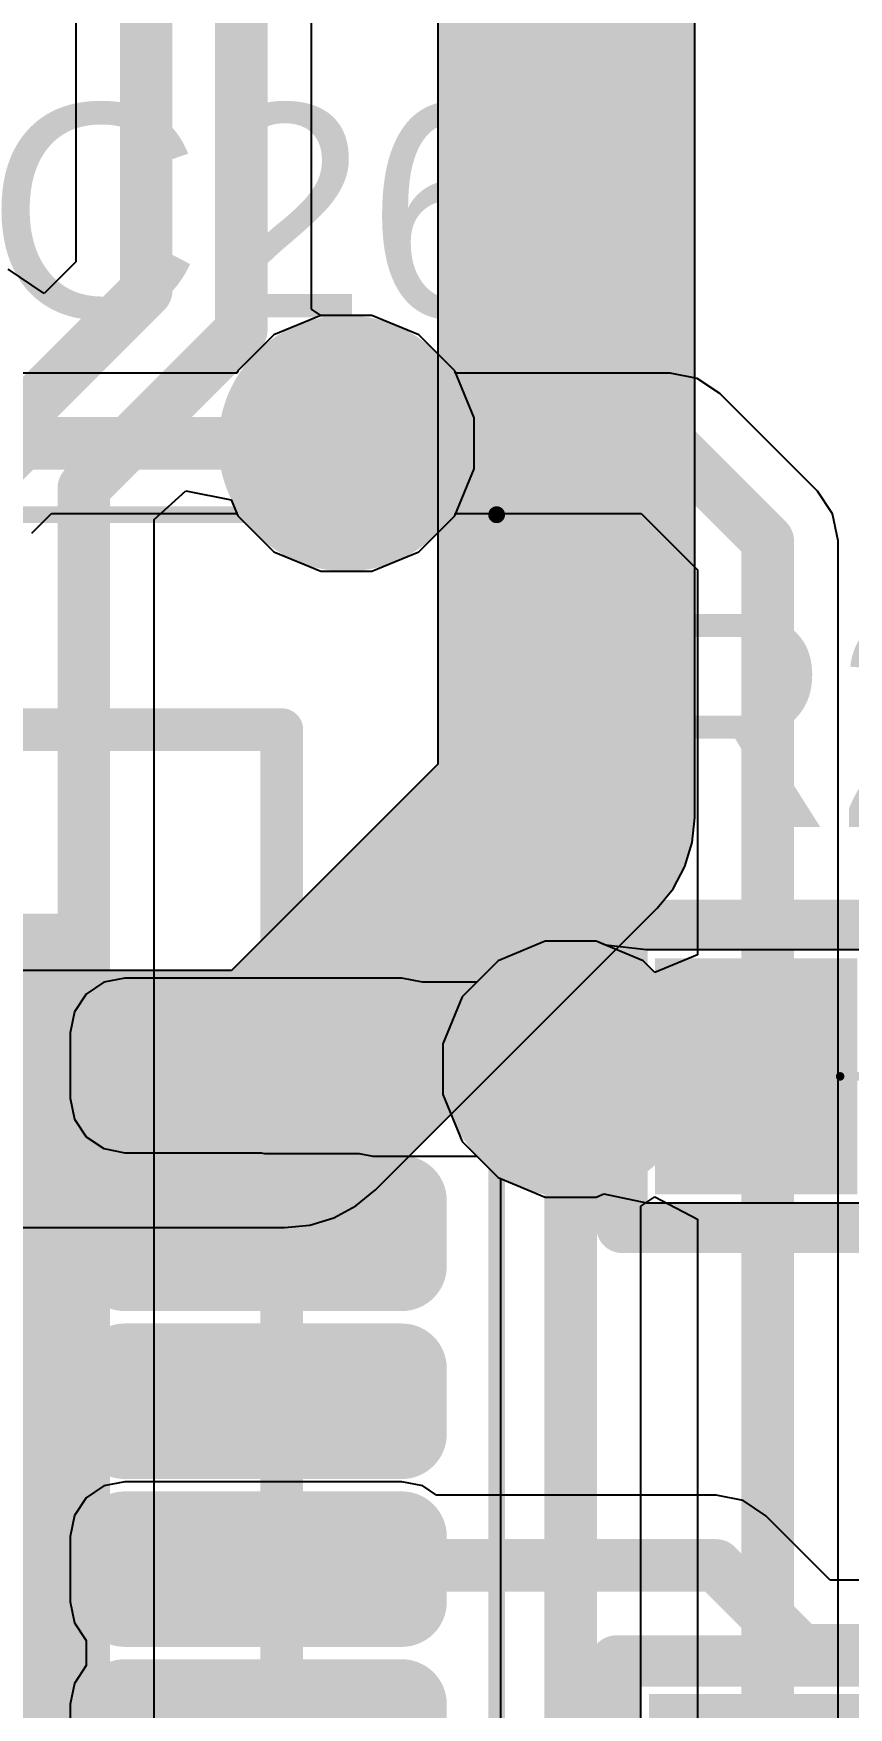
# Model space of a CAD drawing. Header units: inches. Extents: x -0.16 to 1.47, y -0.24 to 2.31.
# Drawn here: x 0.2863 to 0.3819, y 1.0188 to 1.2151 of the extents above; entities that cross this region are included whole.
import ezdxf

# ---------------------------------------------------------------- set-up
doc = ezdxf.new("R2010")
doc.units = ezdxf.units.IN
doc.header["$MEASUREMENT"] = 0
for name, color, linetype in [('Bottom Layer', 5, 'Continuous'), ('Bottom Solder', 6, 'Continuous'), ('GND', 76, 'Continuous'), ('Mechanical 13', 56, 'Continuous'), ('Mechanical 15', 56, 'Continuous'), ('POWER', 16, 'Continuous'), ('Top Layer', 1, 'Continuous'), ('Top Overlay', 2, 'Continuous'), ('Top Paste', 8, 'Continuous'), ('Top Solder', 216, 'Continuous'), ('Via Holes', 16, 'Continuous')]:
    doc.layers.add(name, color=color, linetype=linetype)
doc.styles.add('Arial', font='', dxfattribs={"height": 0.2})
doc.styles.get('Arial').set_extended_font_data('Arial')

# ---------------------------------------------------------------- blocks, each defined once
blk = doc.blocks.new('QFN50P400X400X80_21N_23')
at = {"layer": 'POWER'}
h = blk.add_hatch(color=16, dxfattribs=at)
edge = h.paths.add_edge_path()
edge.add_arc((0.03543, 0.03543), 0.01591, 0, 360)
h = blk.add_hatch(color=16, dxfattribs=at)
edge = h.paths.add_edge_path()
edge.add_arc((0.03543, 0), 0.01591, 0, 360)
h = blk.add_hatch(color=16, dxfattribs=at)
edge = h.paths.add_edge_path()
edge.add_arc((0.03543, -0.03543), 0.01591, 0, 360)
at = {"layer": 'Top Layer'}
blk.add_hatch(color=1, dxfattribs=at).paths.add_polyline_path([(-0.05315, 0.05315), (0.05315, 0.05315), (0.05315, -0.05315), (-0.05315, -0.05315)])
h = blk.add_hatch(color=1, dxfattribs=at)
edge = h.paths.add_edge_path()
edge.add_arc((0.06033, 0.04321), 0.00128, 90, 180)
edge.add_line((0.05906, 0.04321), (0.05906, 0.03553))
edge.add_arc((0.06033, 0.03553), 0.00128, 180, 270)
edge.add_line((0.06033, 0.03425), (0.09281, 0.03425))
edge.add_arc((0.09281, 0.03553), 0.00128, 270, 360)
edge.add_line((0.09409, 0.03553), (0.09409, 0.04321))
edge.add_arc((0.09281, 0.04321), 0.00128, 0, 90)
edge.add_line((0.09281, 0.04449), (0.06033, 0.04449))
h = blk.add_hatch(color=1, dxfattribs=at)
edge = h.paths.add_edge_path()
edge.add_arc((0.06033, 0.02352), 0.00128, 90, 180)
edge.add_line((0.05906, 0.02352), (0.05906, 0.01585))
edge.add_arc((0.06033, 0.01585), 0.00128, 180, 270)
edge.add_line((0.06033, 0.01457), (0.09281, 0.01457))
edge.add_arc((0.09281, 0.01585), 0.00128, 270, 360)
edge.add_line((0.09409, 0.01585), (0.09409, 0.02352))
edge.add_arc((0.09281, 0.02352), 0.00128, 0, 90)
edge.add_line((0.09281, 0.0248), (0.06033, 0.0248))
h = blk.add_hatch(color=1, dxfattribs=at)
edge = h.paths.add_edge_path()
edge.add_arc((0.06033, 0.00384), 0.00128, 90, 180)
edge.add_line((0.05906, 0.00384), (0.05906, -0.00384))
edge.add_arc((0.06033, -0.00384), 0.00128, 180, 270)
edge.add_line((0.06033, -0.00512), (0.09281, -0.00512))
edge.add_arc((0.09281, -0.00384), 0.00128, 270, 360)
edge.add_line((0.09409, -0.00384), (0.09409, 0.00384))
edge.add_arc((0.09281, 0.00384), 0.00128, 0, 90)
edge.add_line((0.09281, 0.00512), (0.06033, 0.00512))
h = blk.add_hatch(color=1, dxfattribs=at)
edge = h.paths.add_edge_path()
edge.add_arc((0.06033, -0.01585), 0.00128, 90, 180)
edge.add_line((0.05906, -0.01585), (0.05906, -0.02352))
edge.add_arc((0.06033, -0.02352), 0.00128, 180, 270)
edge.add_line((0.06033, -0.0248), (0.09281, -0.0248))
edge.add_arc((0.09281, -0.02352), 0.00128, 270, 360)
edge.add_line((0.09409, -0.02352), (0.09409, -0.01585))
edge.add_arc((0.09281, -0.01585), 0.00128, 0, 90)
edge.add_line((0.09281, -0.01457), (0.06033, -0.01457))
h = blk.add_hatch(color=1, dxfattribs=at)
edge = h.paths.add_edge_path()
edge.add_arc((0.06033, -0.03553), 0.00128, 90, 180)
edge.add_line((0.05906, -0.03553), (0.05906, -0.04321))
edge.add_arc((0.06033, -0.04321), 0.00128, 180, 270)
edge.add_line((0.06033, -0.04449), (0.09281, -0.04449))
edge.add_arc((0.09281, -0.04321), 0.00128, 270, 360)
edge.add_line((0.09409, -0.04321), (0.09409, -0.03553))
edge.add_arc((0.09281, -0.03553), 0.00128, 0, 90)
edge.add_line((0.09281, -0.03425), (0.06033, -0.03425))
at = {"layer": 'Top Paste'}
h = blk.add_hatch(color=8, dxfattribs=at)
edge = h.paths.add_edge_path()
edge.add_arc((0.06033, 0.04321), 0.00128, 90, 180)
edge.add_line((0.05906, 0.04321), (0.05906, 0.03553))
edge.add_arc((0.06033, 0.03553), 0.00128, 180, 270)
edge.add_line((0.06033, 0.03425), (0.09281, 0.03425))
edge.add_arc((0.09281, 0.03553), 0.00128, 270, 360)
edge.add_line((0.09409, 0.03553), (0.09409, 0.04321))
edge.add_arc((0.09281, 0.04321), 0.00128, 0, 90)
edge.add_line((0.09281, 0.04449), (0.06033, 0.04449))
h = blk.add_hatch(color=8, dxfattribs=at)
edge = h.paths.add_edge_path()
edge.add_arc((0.06033, 0.02352), 0.00128, 90, 180)
edge.add_line((0.05906, 0.02352), (0.05906, 0.01585))
edge.add_arc((0.06033, 0.01585), 0.00128, 180, 270)
edge.add_line((0.06033, 0.01457), (0.09281, 0.01457))
edge.add_arc((0.09281, 0.01585), 0.00128, 270, 360)
edge.add_line((0.09409, 0.01585), (0.09409, 0.02352))
edge.add_arc((0.09281, 0.02352), 0.00128, 0, 90)
edge.add_line((0.09281, 0.0248), (0.06033, 0.0248))
h = blk.add_hatch(color=8, dxfattribs=at)
edge = h.paths.add_edge_path()
edge.add_arc((0.06033, 0.00384), 0.00128, 90, 180)
edge.add_line((0.05906, 0.00384), (0.05906, -0.00384))
edge.add_arc((0.06033, -0.00384), 0.00128, 180, 270)
edge.add_line((0.06033, -0.00512), (0.09281, -0.00512))
edge.add_arc((0.09281, -0.00384), 0.00128, 270, 360)
edge.add_line((0.09409, -0.00384), (0.09409, 0.00384))
edge.add_arc((0.09281, 0.00384), 0.00128, 0, 90)
edge.add_line((0.09281, 0.00512), (0.06033, 0.00512))
h = blk.add_hatch(color=8, dxfattribs=at)
edge = h.paths.add_edge_path()
edge.add_arc((0.06033, -0.01585), 0.00128, 90, 180)
edge.add_line((0.05906, -0.01585), (0.05906, -0.02352))
edge.add_arc((0.06033, -0.02352), 0.00128, 180, 270)
edge.add_line((0.06033, -0.0248), (0.09281, -0.0248))
edge.add_arc((0.09281, -0.02352), 0.00128, 270, 360)
edge.add_line((0.09409, -0.02352), (0.09409, -0.01585))
edge.add_arc((0.09281, -0.01585), 0.00128, 0, 90)
edge.add_line((0.09281, -0.01457), (0.06033, -0.01457))
h = blk.add_hatch(color=8, dxfattribs=at)
edge = h.paths.add_edge_path()
edge.add_arc((0.06033, -0.03553), 0.00128, 90, 180)
edge.add_line((0.05906, -0.03553), (0.05906, -0.04321))
edge.add_arc((0.06033, -0.04321), 0.00128, 180, 270)
edge.add_line((0.06033, -0.04449), (0.09281, -0.04449))
edge.add_arc((0.09281, -0.04321), 0.00128, 270, 360)
edge.add_line((0.09409, -0.04321), (0.09409, -0.03553))
edge.add_arc((0.09281, -0.03553), 0.00128, 0, 90)
edge.add_line((0.09281, -0.03425), (0.06033, -0.03425))
at = {"layer": 'Top Solder'}
blk.add_hatch(color=216, dxfattribs=at).paths.add_polyline_path([(-0.05715, 0.05715), (0.05715, 0.05715), (0.05715, -0.05715), (-0.05715, -0.05715)])
h = blk.add_hatch(color=216, dxfattribs=at)
edge = h.paths.add_edge_path()
edge.add_arc((0.06033, 0.04321), 0.00528, 90, 180)
edge.add_line((0.05506, 0.04321), (0.05506, 0.03553))
edge.add_arc((0.06033, 0.03553), 0.00528, 180, 270)
edge.add_line((0.06033, 0.03025), (0.09281, 0.03025))
edge.add_arc((0.09281, 0.03553), 0.00528, 270, 360)
edge.add_line((0.09809, 0.03553), (0.09809, 0.04321))
edge.add_arc((0.09281, 0.04321), 0.00528, 0, 90)
edge.add_line((0.09281, 0.04849), (0.06033, 0.04849))
h = blk.add_hatch(color=216, dxfattribs=at)
edge = h.paths.add_edge_path()
edge.add_arc((0.06033, 0.02352), 0.00528, 90, 180)
edge.add_line((0.05506, 0.02352), (0.05506, 0.01585))
edge.add_arc((0.06033, 0.01585), 0.00528, 180, 270)
edge.add_line((0.06033, 0.01057), (0.09281, 0.01057))
edge.add_arc((0.09281, 0.01585), 0.00528, 270, 360)
edge.add_line((0.09809, 0.01585), (0.09809, 0.02352))
edge.add_arc((0.09281, 0.02352), 0.00528, 0, 90)
edge.add_line((0.09281, 0.0288), (0.06033, 0.0288))
h = blk.add_hatch(color=216, dxfattribs=at)
edge = h.paths.add_edge_path()
edge.add_arc((0.06033, 0.00384), 0.00528, 90, 180)
edge.add_line((0.05506, 0.00384), (0.05506, -0.00384))
edge.add_arc((0.06033, -0.00384), 0.00528, 180, 270)
edge.add_line((0.06033, -0.00912), (0.09281, -0.00912))
edge.add_arc((0.09281, -0.00384), 0.00528, 270, 360)
edge.add_line((0.09809, -0.00384), (0.09809, 0.00384))
edge.add_arc((0.09281, 0.00384), 0.00528, 0, 90)
edge.add_line((0.09281, 0.00912), (0.06033, 0.00912))
h = blk.add_hatch(color=216, dxfattribs=at)
edge = h.paths.add_edge_path()
edge.add_arc((0.06033, -0.01585), 0.00528, 90, 180)
edge.add_line((0.05506, -0.01585), (0.05506, -0.02352))
edge.add_arc((0.06033, -0.02352), 0.00528, 180, 270)
edge.add_line((0.06033, -0.0288), (0.09281, -0.0288))
edge.add_arc((0.09281, -0.02352), 0.00528, 270, 360)
edge.add_line((0.09809, -0.02352), (0.09809, -0.01585))
edge.add_arc((0.09281, -0.01585), 0.00528, 0, 90)
edge.add_line((0.09281, -0.01057), (0.06033, -0.01057))
h = blk.add_hatch(color=216, dxfattribs=at)
edge = h.paths.add_edge_path()
edge.add_arc((0.06033, -0.03553), 0.00528, 90, 180)
edge.add_line((0.05506, -0.03553), (0.05506, -0.04321))
edge.add_arc((0.06033, -0.04321), 0.00528, 180, 270)
edge.add_line((0.06033, -0.04849), (0.09281, -0.04849))
edge.add_arc((0.09281, -0.04321), 0.00528, 270, 360)
edge.add_line((0.09809, -0.04321), (0.09809, -0.03553))
edge.add_arc((0.09281, -0.03553), 0.00528, 0, 90)
edge.add_line((0.09281, -0.03025), (0.06033, -0.03025))
at = {"layer": 'Mechanical 13'}
for points in [[(-0.07874, 0.07874, 0.005, 0.005, 0), (0.07874, 0.07874, 0.005, 0.005, 0)], [(0.07874, -0.07874, 0.005, 0.005, 0), (0.07874, 0.07874, 0.005, 0.005, 0)]]:
    blk.add_lwpolyline(points, format="xyseb", dxfattribs=at)
blk.add_lwpolyline([(0.07749, 0.07874, 0.0025, 0.0025, 1), (0.07999, 0.07874, 0.0025, 0.0025, 1)], format="xyseb", close=True, dxfattribs=at)
blk.add_lwpolyline([(0.07749, 0.07874, 0.0025, 0.0025, 1), (0.07999, 0.07874, 0.0025, 0.0025, 1)], format="xyseb", close=True, dxfattribs=at)
at = {"layer": 'Mechanical 15'}
for points in [[(-0.10394, 0.10394, 0.00197, 0.00197, 0), (0.10394, 0.10394, 0.00197, 0.00197, 0)], [(0.10394, -0.10394, 0.00197, 0.00197, 0), (0.10394, 0.10394, 0.00197, 0.00197, 0)]]:
    blk.add_lwpolyline(points, format="xyseb", dxfattribs=at)
blk.add_lwpolyline([(0.10344, 0.10394, 0.000984, 0.000984, 1), (0.10443, 0.10394, 0.000984, 0.000984, 1)], format="xyseb", close=True, dxfattribs=at)
blk.add_lwpolyline([(0.10344, 0.10394, 0.000984, 0.000984, 1), (0.10443, 0.10394, 0.000984, 0.000984, 1)], format="xyseb", close=True, dxfattribs=at)
at = {"layer": 'Top Overlay'}
for points in [[(0.05709, 0.07874, 0.005, 0.005, 0), (0.07874, 0.07874, 0.005, 0.005, 0)], [(0.07874, 0.05709, 0.005, 0.005, 0), (0.07874, 0.07874, 0.005, 0.005, 0)]]:
    blk.add_lwpolyline(points, format="xyseb", dxfattribs=at)
for points in [[(0.05584, 0.07874, 0.0025, 0.0025, 1), (0.05834, 0.07874, 0.0025, 0.0025, 1)], [(0.07749, 0.07874, 0.0025, 0.0025, 1), (0.07999, 0.07874, 0.0025, 0.0025, 1)], [(0.07749, 0.07874, 0.0025, 0.0025, 1), (0.07999, 0.07874, 0.0025, 0.0025, 1)], [(0.07749, 0.05709, 0.0025, 0.0025, 1), (0.07999, 0.05709, 0.0025, 0.0025, 1)]]:
    blk.add_lwpolyline(points, format="xyseb", close=True, dxfattribs=at)
blk = doc.blocks.new('R_0402_L_26')
at = {"layer": 'Top Layer'}
for points in [[(-0.02363, 0.00984), (-0.00788, 0.00984), (-0.00788, -0.00985), (-0.02363, -0.00985)], [(0.00984, 0.00984), (0.02559, 0.00984), (0.02559, -0.00985), (0.00984, -0.00985)]]:
    blk.add_hatch(color=1, dxfattribs=at).paths.add_polyline_path(points)
at = {"layer": 'Top Paste'}
for points in [[(-0.02363, 0.00984), (-0.00788, 0.00984), (-0.00788, -0.00985), (-0.02363, -0.00985)], [(0.00984, 0.00984), (0.02559, 0.00984), (0.02559, -0.00985), (0.00984, -0.00985)]]:
    blk.add_hatch(color=8, dxfattribs=at).paths.add_polyline_path(points)
at = {"layer": 'Top Solder'}
for points in [[(-0.02763, 0.01384), (-0.00388, 0.01384), (-0.00388, -0.01385), (-0.02763, -0.01385)], [(0.00584, 0.01384), (0.02959, 0.01384), (0.02959, -0.01385), (0.00584, -0.01385)]]:
    blk.add_hatch(color=216, dxfattribs=at).paths.add_polyline_path(points)
at = {"layer": 'Mechanical 15'}
for points in [[(0, 0.00787, 0.001, 0.001, 0), (0, -0.00787, 0.001, 0.001, 0)], [(0.00787, 0, 0.001, 0.001, 0), (-0.00787, 0, 0.001, 0.001, 0)]]:
    blk.add_lwpolyline(points, format="xyseb", dxfattribs=at)
for points in [[(-0.00025, 0.00787, 0.0005, 0.0005, 1), (0.00025, 0.00787, 0.0005, 0.0005, 1)], [(0.005, 0, 0.001, 0.001, 1), (-0.005, 0, 0.001, 0.001, 1)], [(-0.00812, 0, 0.0005, 0.0005, 1), (-0.00762, 0, 0.0005, 0.0005, 1)], [(-0.00525, 0, 0.0005, 0.0005, 1), (-0.00475, 0, 0.0005, 0.0005, 1)], [(0.00475, 0, 0.0005, 0.0005, 1), (0.00525, 0, 0.0005, 0.0005, 1)], [(0.00762, 0, 0.0005, 0.0005, 1), (0.00812, 0, 0.0005, 0.0005, 1)], [(-0.00025, -0.00787, 0.0005, 0.0005, 1), (0.00025, -0.00787, 0.0005, 0.0005, 1)]]:
    blk.add_lwpolyline(points, format="xyseb", close=True, dxfattribs=at)
at = {"layer": 'Top Overlay'}
for points in [[(0.03346, 0.01771, 0.006, 0.006, 0), (-0.0315, 0.01771, 0.006, 0.006, 0)], [(-0.0315, 0.01771, 0.006, 0.006, 0), (-0.0315, -0.01772, 0.006, 0.006, 0)], [(0.03346, 0.01771, 0.006, 0.006, 0), (0.03346, -0.01772, 0.006, 0.006, 0)], [(0.03346, -0.01772, 0.006, 0.006, 0), (-0.0315, -0.01772, 0.006, 0.006, 0)]]:
    blk.add_lwpolyline(points, format="xyseb", dxfattribs=at)
for points in [[(-0.033, 0.01771, 0.003, 0.003, 1), (-0.03, 0.01771, 0.003, 0.003, 1)], [(-0.033, 0.01771, 0.003, 0.003, 1), (-0.03, 0.01771, 0.003, 0.003, 1)], [(0.03196, 0.01771, 0.003, 0.003, 1), (0.03496, 0.01771, 0.003, 0.003, 1)], [(0.03196, 0.01771, 0.003, 0.003, 1), (0.03496, 0.01771, 0.003, 0.003, 1)], [(-0.033, -0.01772, 0.003, 0.003, 1), (-0.03, -0.01772, 0.003, 0.003, 1)], [(-0.033, -0.01772, 0.003, 0.003, 1), (-0.03, -0.01772, 0.003, 0.003, 1)], [(0.03196, -0.01772, 0.003, 0.003, 1), (0.03496, -0.01772, 0.003, 0.003, 1)], [(0.03196, -0.01772, 0.003, 0.003, 1), (0.03496, -0.01772, 0.003, 0.003, 1)]]:
    blk.add_lwpolyline(points, format="xyseb", close=True, dxfattribs=at)
blk = doc.blocks.new('C_0402_L_30')
at = {"layer": 'Top Layer'}
for points in [[(-0.02559, 0.00984), (-0.00984, 0.00984), (-0.00984, -0.00984), (-0.02559, -0.00984)], [(0.00984, 0.00984), (0.02559, 0.00984), (0.02559, -0.00985), (0.00984, -0.00985)]]:
    blk.add_hatch(color=1, dxfattribs=at).paths.add_polyline_path(points)
at = {"layer": 'Top Paste'}
for points in [[(-0.02559, 0.00984), (-0.00984, 0.00984), (-0.00984, -0.00984), (-0.02559, -0.00984)], [(0.00984, 0.00984), (0.02559, 0.00984), (0.02559, -0.00985), (0.00984, -0.00985)]]:
    blk.add_hatch(color=8, dxfattribs=at).paths.add_polyline_path(points)
at = {"layer": 'Top Solder'}
for points in [[(-0.02959, 0.01384), (-0.00584, 0.01384), (-0.00584, -0.01384), (-0.02959, -0.01384)], [(0.00584, 0.01384), (0.02959, 0.01384), (0.02959, -0.01385), (0.00584, -0.01385)]]:
    blk.add_hatch(color=216, dxfattribs=at).paths.add_polyline_path(points)
at = {"layer": 'Mechanical 15'}
for points in [[(0, -0.00787, 0.001, 0.001, 0), (0, 0.00787, 0.001, 0.001, 0)], [(0.00787, 0, 0.001, 0.001, 0), (-0.00787, 0, 0.001, 0.001, 0)]]:
    blk.add_lwpolyline(points, format="xyseb", dxfattribs=at)
for points in [[(-0.00025, 0.00787, 0.0005, 0.0005, 1), (0.00025, 0.00787, 0.0005, 0.0005, 1)], [(0.005, 0, 0.001, 0.001, 1), (-0.005, 0, 0.001, 0.001, 1)], [(-0.00812, 0, 0.0005, 0.0005, 1), (-0.00762, 0, 0.0005, 0.0005, 1)], [(-0.00525, 0, 0.0005, 0.0005, 1), (-0.00475, 0, 0.0005, 0.0005, 1)], [(0.00475, 0, 0.0005, 0.0005, 1), (0.00525, 0, 0.0005, 0.0005, 1)], [(0.00762, 0, 0.0005, 0.0005, 1), (0.00812, 0, 0.0005, 0.0005, 1)], [(-0.00025, -0.00787, 0.0005, 0.0005, 1), (0.00025, -0.00787, 0.0005, 0.0005, 1)]]:
    blk.add_lwpolyline(points, format="xyseb", close=True, dxfattribs=at)
at = {"layer": 'Top Overlay'}
for points in [[(-0.01, 0.01771, 0.006, 0.006, 0), (-0.03346, 0.01771, 0.006, 0.006, 0)], [(-0.03346, -0.01771, 0.006, 0.006, 0), (-0.03346, 0.01771, 0.006, 0.006, 0)], [(0.03346, 0.01771, 0.006, 0.006, 0), (0.01, 0.01771, 0.006, 0.006, 0)], [(0.03346, -0.01772, 0.006, 0.006, 0), (0.03346, 0.01771, 0.006, 0.006, 0)], [(0, -0.006, 0.006, 0.006, 0), (0, 0.006, 0.006, 0.006, 0)], [(-0.01, -0.01771, 0.006, 0.006, 0), (-0.03346, -0.01771, 0.006, 0.006, 0)], [(-0.03345, -0.01772, 0.006, 0.006, 0), (-0.03346, -0.01771, 0.006, 0.006, 0)], [(0.03346, -0.01771, 0.006, 0.006, 0), (0.01, -0.01771, 0.006, 0.006, 0)]]:
    blk.add_lwpolyline(points, format="xyseb", dxfattribs=at)
for points in [[(-0.03496, 0.01771, 0.003, 0.003, 1), (-0.03196, 0.01771, 0.003, 0.003, 1)], [(-0.03496, 0.01771, 0.003, 0.003, 1), (-0.03196, 0.01771, 0.003, 0.003, 1)], [(-0.0115, 0.01771, 0.003, 0.003, 1), (-0.0085, 0.01771, 0.003, 0.003, 1)], [(0.0085, 0.01771, 0.003, 0.003, 1), (0.0115, 0.01771, 0.003, 0.003, 1)], [(0.03196, 0.01771, 0.003, 0.003, 1), (0.03496, 0.01771, 0.003, 0.003, 1)], [(0.03196, 0.01771, 0.003, 0.003, 1), (0.03496, 0.01771, 0.003, 0.003, 1)], [(-0.0015, 0.006, 0.003, 0.003, 1), (0.0015, 0.006, 0.003, 0.003, 1)], [(-0.0015, -0.006, 0.003, 0.003, 1), (0.0015, -0.006, 0.003, 0.003, 1)], [(-0.03496, -0.01771, 0.003, 0.003, 1), (-0.03196, -0.01771, 0.003, 0.003, 1)], [(-0.03496, -0.01771, 0.003, 0.003, 1), (-0.03196, -0.01771, 0.003, 0.003, 1)], [(-0.03496, -0.01771, 0.003, 0.003, 1), (-0.03196, -0.01771, 0.003, 0.003, 1)], [(-0.03495, -0.01772, 0.003, 0.003, 1), (-0.03195, -0.01772, 0.003, 0.003, 1)], [(-0.0115, -0.01771, 0.003, 0.003, 1), (-0.0085, -0.01771, 0.003, 0.003, 1)], [(0.0085, -0.01771, 0.003, 0.003, 1), (0.0115, -0.01771, 0.003, 0.003, 1)], [(0.03196, -0.01771, 0.003, 0.003, 1), (0.03496, -0.01771, 0.003, 0.003, 1)], [(0.03196, -0.01772, 0.003, 0.003, 1), (0.03496, -0.01772, 0.003, 0.003, 1)]]:
    blk.add_lwpolyline(points, format="xyseb", close=True, dxfattribs=at)

msp = doc.modelspace()

# ---------------------------------------------------------------- hatches: boundary and pattern name
at = {"layer": 'Bottom Layer'}
h = msp.add_hatch(color=5, dxfattribs=at)
edge = h.paths.add_edge_path()
edge.add_arc((0.323, 1.167), 0.01, 0, 360)
h = msp.add_hatch(color=5, dxfattribs=at)
edge = h.paths.add_edge_path()
edge.add_arc((0.34931, 1.09363), 0.01, 0, 360)
at = {"layer": 'Bottom Solder'}
h = msp.add_hatch(color=6, dxfattribs=at)
edge = h.paths.add_edge_path()
edge.add_arc((0.323, 1.167), 0.014, 0, 360)
h = msp.add_hatch(color=6, dxfattribs=at)
edge = h.paths.add_edge_path()
edge.add_arc((0.34931, 1.09363), 0.014, 0, 360)
at = {"layer": 'GND'}
h = msp.add_hatch(color=76, dxfattribs=at)
edge = h.paths.add_edge_path()
edge.add_arc((0.323, 1.167), 0.015, 0, 360)
h = msp.add_hatch(color=76, dxfattribs=at)
edge = h.paths.add_edge_path()
edge.add_arc((0.34931, 1.09363), 0.015, 0, 360)
at = {"layer": 'POWER'}
h = msp.add_hatch(color=16, dxfattribs=at)
edge = h.paths.add_edge_path()
edge.add_arc((0.323, 1.167), 0.015, 0, 360)
h = msp.add_hatch(color=16, dxfattribs=at)
edge = h.paths.add_edge_path()
edge.add_arc((0.34931, 1.09363), 0.015, 0, 360)
at = {"layer": 'Top Layer'}
h = msp.add_hatch(color=1, dxfattribs=at)
edge = h.paths.add_edge_path()
edge.add_arc((0.323, 1.167), 0.01, 0, 360)
h = msp.add_hatch(color=1, dxfattribs=at)
edge = h.paths.add_edge_path()
edge.add_arc((0.34931, 1.09363), 0.01, 0, 360)
at = {"layer": 'Top Solder'}
h = msp.add_hatch(color=216, dxfattribs=at)
edge = h.paths.add_edge_path()
edge.add_arc((0.323, 1.167), 0.014, 0, 360)
h = msp.add_hatch(color=216, dxfattribs=at)
edge = h.paths.add_edge_path()
edge.add_arc((0.34931, 1.09363), 0.014, 0, 360)
at = {"layer": 'Via Holes'}
h = msp.add_hatch(color=7, dxfattribs=at)
edge = h.paths.add_edge_path()
edge.add_arc((0.323, 1.167), 0.005, 0, 360)
h = msp.add_hatch(color=7, dxfattribs=at)
edge = h.paths.add_edge_path()
edge.add_arc((0.34931, 1.09363), 0.005, 0, 360)

# ---------------------------------------------------------------- linework, layer by layer
at = {"layer": 'Bottom Layer'}
for p, q in [((0.29129, 1.52831), (0.29129, 1.18829)), ((0.31893, 1.18273), (0.31893, 1.52028)), ((0.29129, 1.18829), (0.28757, 1.18457)), ((0.28757, 1.18457), (0.28333, 1.18741)), ((0.32002, 1.182), (0.31893, 1.18273)), ((0.32598, 1.182), (0.32002, 1.182)), ((0.3315, 1.17972), (0.32598, 1.182)), ((0.33572, 1.1755), (0.3315, 1.17972)), ((0.33582, 1.17524), (0.33572, 1.1755)), ((0.361, 1.17524), (0.33582, 1.17524)), ((0.36415, 1.17461), (0.361, 1.17524)), ((0.361, 1.17524), (0.361, 1.17524)), ((0.36683, 1.17283), (0.36415, 1.17461)), ((0.37826, 1.16139), (0.36683, 1.17283)), ((0.30045, 1.15809), (0.30419, 1.16142)), ((0.30419, 1.16142), (0.30951, 1.16036)), ((0.30951, 1.16036), (0.31028, 1.1585)), ((0.38004, 1.15872), (0.37826, 1.16139)), ((0.37826, 1.16139), (0.37826, 1.16139)), ((0.30045, 0.99121), (0.30045, 1.15809)), ((0.31028, 1.1585), (0.3145, 1.15428)), ((0.3315, 1.15428), (0.33572, 1.1585)), ((0.33572, 1.1585), (0.33582, 1.15876)), ((0.33582, 1.15876), (0.35759, 1.15876)), ((0.35759, 1.15876), (0.36419, 1.15216)), ((0.38067, 1.15557), (0.38004, 1.15872)), ((0.3145, 1.15428), (0.32002, 1.152)), ((0.32598, 1.152), (0.3315, 1.15428)), ((0.38067, 0.84266), (0.38067, 1.15557)), ((0.36419, 1.15216), (0.36419, 1.10703)), ((0.32002, 1.152), (0.32598, 1.152)), ((0.34633, 1.10863), (0.34082, 1.10634)), ((0.3523, 1.10863), (0.34633, 1.10863)), ((0.35781, 1.10634), (0.3523, 1.10863)), ((0.36419, 1.10703), (0.35919, 1.10496)), ((0.34082, 1.10634), (0.3366, 1.10212)), ((0.35919, 1.10496), (0.35781, 1.10634)), ((0.3366, 1.10212), (0.33431, 1.09661)), ((0.33431, 1.09661), (0.33431, 1.09064)), ((0.33431, 1.09064), (0.3366, 1.08513)), ((0.3366, 1.08513), (0.34082, 1.08091)), ((0.34082, 1.08091), (0.34108, 1.0808)), ((0.34108, 1.0808), (0.34108, 0.90672)), ((0.35755, 1.07756), (0.35919, 1.07867)), ((0.35755, 0.9033), (0.35755, 1.07756)), ((0.35919, 1.07867), (0.36419, 1.07603)), ((0.36419, 1.07603), (0.36419, 0.83925))]:
    msp.add_line(p, q, dxfattribs=at)
for points in [[(0.29953, 1.18488, 0.00616, 0.00616, 0), (0.29953, 1.52831, 0.00616, 0.00616, 0)], [(0.31069, 1.18026, 0.00616, 0.00616, 0), (0.31069, 1.52369, 0.00616, 0.00616, 0)], [(0.25753, 1.14288, 0.00616, 0.00616, 0), (0.29953, 1.18488, 0.00616, 0.00616, 0)], [(0.29222, 1.16178, 0.00616, 0.00616, 0), (0.31069, 1.18026, 0.00616, 0.00616, 0)], [(0.323, 1.167, 0.00616, 0.00616, 0), (0.361, 1.167, 0.00616, 0.00616, 0)], [(0.361, 1.167, 0.00616, 0.00616, 0), (0.37243, 1.15557, 0.00616, 0.00616, 0)], [(0.29222, 0.99121, 0.00616, 0.00616, 0), (0.29222, 1.16178, 0.00616, 0.00616, 0)], [(0.37243, 0.83925, 0.00616, 0.00616, 0), (0.37243, 1.15557, 0.00616, 0.00616, 0)], [(0.34931, 0.9033, 0.00616, 0.00616, 0), (0.34931, 1.09363, 0.00616, 0.00616, 0)]]:
    msp.add_lwpolyline(points, format="xyseb", dxfattribs=at)
for points in [[(0.29799, 1.18488, 0.00308, 0.00308, 1), (0.30107, 1.18488, 0.00308, 0.00308, 1)], [(0.29799, 1.18488, 0.00308, 0.00308, 1), (0.30107, 1.18488, 0.00308, 0.00308, 1)], [(0.30915, 1.18026, 0.00308, 0.00308, 1), (0.31223, 1.18026, 0.00308, 0.00308, 1)], [(0.30915, 1.18026, 0.00308, 0.00308, 1), (0.31223, 1.18026, 0.00308, 0.00308, 1)], [(0.32146, 1.167, 0.00308, 0.00308, 1), (0.32454, 1.167, 0.00308, 0.00308, 1)], [(0.35946, 1.167, 0.00308, 0.00308, 1), (0.36254, 1.167, 0.00308, 0.00308, 1)], [(0.35946, 1.167, 0.00308, 0.00308, 1), (0.36254, 1.167, 0.00308, 0.00308, 1)], [(0.29068, 1.16178, 0.00308, 0.00308, 1), (0.29376, 1.16178, 0.00308, 0.00308, 1)], [(0.29068, 1.16178, 0.00308, 0.00308, 1), (0.29376, 1.16178, 0.00308, 0.00308, 1)], [(0.37089, 1.15557, 0.00308, 0.00308, 1), (0.37397, 1.15557, 0.00308, 0.00308, 1)], [(0.37089, 1.15557, 0.00308, 0.00308, 1), (0.37397, 1.15557, 0.00308, 0.00308, 1)], [(0.34777, 1.09363, 0.00308, 0.00308, 1), (0.35085, 1.09363, 0.00308, 0.00308, 1)]]:
    msp.add_lwpolyline(points, format="xyseb", close=True, dxfattribs=at)
at = {"layer": 'POWER'}
for p, q in [((0.36386, 1.12314), (0.36386, 1.33478)), ((0.33372, 1.32854), (0.33372, 1.12939)), ((0.33372, 1.12939), (0.30953, 1.1052)), ((0.36357, 1.1202), (0.36386, 1.12314)), ((0.36272, 1.11738), (0.36357, 1.1202)), ((0.36132, 1.11477), (0.36272, 1.11738)), ((0.35945, 1.11249), (0.36132, 1.11477)), ((0.33025, 1.08329), (0.35945, 1.11249)), ((0.30953, 1.1052), (0.25156, 1.1052)), ((0.32643, 1.07947), (0.33025, 1.08329)), ((0.33025, 1.08329), (0.33025, 1.08329)), ((0.32154, 1.0762), (0.32414, 1.07759)), ((0.32414, 1.07759), (0.32643, 1.07947)), ((0.31871, 1.07534), (0.32154, 1.0762)), ((0.2367, 1.07505), (0.31577, 1.07505)), ((0.31577, 1.07505), (0.31871, 1.07534))]:
    msp.add_line(p, q, dxfattribs=at)
for points in [[(0.34879, 1.12314, 0.03, 0.03, 0), (0.34879, 1.33478, 0.03, 0.03, 0)], [(0.31577, 1.09013, 0.03, 0.03, 0), (0.34879, 1.12314, 0.03, 0.03, 0)], [(0.31577, 1.09013, 0.03, 0.03, 0), (0.31959, 1.09394, 0.03, 0.03, 0)], [(0.2367, 1.09013, 0.03, 0.03, 0), (0.31577, 1.09013, 0.03, 0.03, 0)]]:
    msp.add_lwpolyline(points, format="xyseb", dxfattribs=at)
for points in [[(0.34129, 1.12314, 0.015, 0.015, 1), (0.35629, 1.12314, 0.015, 0.015, 1)], [(0.34129, 1.12314, 0.015, 0.015, 1), (0.35629, 1.12314, 0.015, 0.015, 1)], [(0.31209, 1.09394, 0.015, 0.015, 1), (0.32709, 1.09394, 0.015, 0.015, 1)], [(0.30827, 1.09013, 0.015, 0.015, 1), (0.32327, 1.09013, 0.015, 0.015, 1)], [(0.30827, 1.09013, 0.015, 0.015, 1), (0.32327, 1.09013, 0.015, 0.015, 1)], [(0.30827, 1.09013, 0.015, 0.015, 1), (0.32327, 1.09013, 0.015, 0.015, 1)]]:
    msp.add_lwpolyline(points, format="xyseb", close=True, dxfattribs=at)
at = {"layer": 'Top Layer'}
for p, q in [((0.32002, 1.182), (0.3145, 1.17972)), ((0.32598, 1.182), (0.32002, 1.182)), ((0.3315, 1.17972), (0.32598, 1.182)), ((0.3145, 1.17972), (0.31028, 1.1755)), ((0.33572, 1.1755), (0.3315, 1.17972)), ((0.31018, 1.17524), (0.285, 1.17524)), ((0.31028, 1.1755), (0.31018, 1.17524)), ((0.338, 1.16998), (0.33572, 1.1755)), ((0.338, 1.16402), (0.338, 1.16998)), ((0.33572, 1.1585), (0.338, 1.16402)), ((0.28612, 1.15647), (0.28841, 1.15876)), ((0.28841, 1.15876), (0.31018, 1.15876)), ((0.31018, 1.15876), (0.31028, 1.1585)), ((0.31028, 1.1585), (0.3145, 1.15428)), ((0.3315, 1.15428), (0.33572, 1.1585)), ((0.3145, 1.15428), (0.32002, 1.152)), ((0.32598, 1.152), (0.3315, 1.15428)), ((0.32002, 1.152), (0.32598, 1.152)), ((0.34633, 1.10863), (0.34082, 1.10634)), ((0.3523, 1.10863), (0.34633, 1.10863)), ((0.35342, 1.10816), (0.3523, 1.10863)), ((0.3582, 1.10763), (0.35342, 1.10816)), ((0.38395, 1.10763), (0.3582, 1.10763)), ((0.3582, 1.10763), (0.3582, 1.10763)), ((0.3582, 1.10763), (0.3582, 1.10763)), ((0.34082, 1.10634), (0.3383, 1.10382)), ((0.29458, 1.10382), (0.2925, 1.10243)), ((0.29703, 1.1043), (0.29458, 1.10382)), ((0.32951, 1.1043), (0.29703, 1.1043)), ((0.33193, 1.10382), (0.32951, 1.1043)), ((0.3383, 1.10382), (0.33193, 1.10382)), ((0.2925, 1.10243), (0.29112, 1.10035)), ((0.29112, 1.10035), (0.29063, 1.0979)), ((0.29063, 1.0979), (0.29063, 1.09022)), ((0.29063, 1.09022), (0.29112, 1.08777)), ((0.29112, 1.08777), (0.2925, 1.0857)), ((0.2925, 1.0857), (0.29458, 1.08431)), ((0.29458, 1.08431), (0.29703, 1.08382)), ((0.29703, 1.08382), (0.31302, 1.08382)), ((0.31302, 1.08382), (0.31339, 1.08375)), ((0.31339, 1.08375), (0.32451, 1.08375)), ((0.32451, 1.08375), (0.32611, 1.08343)), ((0.32611, 1.08343), (0.3383, 1.08343)), ((0.3383, 1.08343), (0.34082, 1.08091)), ((0.34082, 1.08091), (0.34633, 1.07863)), ((0.34633, 1.07863), (0.3523, 1.07863)), ((0.3523, 1.07863), (0.3532, 1.079)), ((0.3532, 1.079), (0.3582, 1.07794)), ((0.3582, 1.07794), (0.3582, 1.07794)), ((0.3582, 1.07794), (0.3582, 1.07794)), ((0.3582, 1.07794), (0.38395, 1.07794)), ((0.29458, 1.04476), (0.2925, 1.04337)), ((0.29703, 1.04525), (0.29458, 1.04476)), ((0.32951, 1.04525), (0.29703, 1.04525)), ((0.33196, 1.04476), (0.32951, 1.04525)), ((0.33358, 1.04368), (0.33196, 1.04476)), ((0.2925, 1.04337), (0.29112, 1.0413)), ((0.36638, 1.04368), (0.33358, 1.04368)), ((0.36953, 1.04305), (0.36638, 1.04368)), ((0.36638, 1.04368), (0.36638, 1.04368)), ((0.3722, 1.04127), (0.36953, 1.04305)), ((0.29112, 1.0413), (0.29063, 1.03885)), ((0.37974, 1.03373), (0.3722, 1.04127)), ((0.29063, 1.03885), (0.29063, 1.03117)), ((0.40029, 1.03373), (0.37974, 1.03373)), ((0.29063, 1.03117), (0.29112, 1.02872)), ((0.29112, 1.02872), (0.2925, 1.02664)), ((0.2925, 1.02664), (0.2925, 1.02369)), ((0.2925, 1.02369), (0.29112, 1.02161)), ((0.29112, 1.02161), (0.29063, 1.01916)), ((0.29063, 1.01916), (0.29063, 1.01148))]:
    msp.add_line(p, q, dxfattribs=at)
for points in [[(0.27607, 1.15807, 0.00616, 0.00616, 0), (0.285, 1.167, 0.00616, 0.00616, 0)], [(0.285, 1.167, 0.00616, 0.00616, 0), (0.323, 1.167, 0.00616, 0.00616, 0)], [(0.31327, 1.09406, 0.01, 0.01, 0), (0.31339, 1.09394, 0.01, 0.01, 0)], [(0.31339, 1.09394, 0.01, 0.01, 0), (0.32579, 1.09394, 0.01, 0.01, 0)], [(0.32579, 1.09394, 0.01, 0.01, 0), (0.32611, 1.09363, 0.01, 0.01, 0)], [(0.32611, 1.09363, 0.01, 0.01, 0), (0.34931, 1.09363, 0.01, 0.01, 0)], [(0.34931, 1.09363, 0.01, 0.01, 0), (0.34973, 1.0932, 0.01, 0.01, 0)], [(0.34973, 1.0932, 0.01, 0.01, 0), (0.37066, 1.0932, 0.01, 0.01, 0)], [(0.37066, 1.0932, 0.01, 0.01, 0), (0.37108, 1.09278, 0.01, 0.01, 0)], [(0.25702, 1.07481, 0.015, 0.015, 0), (0.31283, 1.07481, 0.015, 0.015, 0)], [(0.31283, 1.07481, 0.015, 0.015, 0), (0.31327, 1.07438, 0.015, 0.015, 0)], [(0.27213, 1.05513, 0.015, 0.015, 0), (0.31262, 1.05513, 0.015, 0.015, 0)], [(0.31262, 1.05513, 0.015, 0.015, 0), (0.31305, 1.05469, 0.015, 0.015, 0)], [(0.31305, 1.05469, 0.015, 0.015, 0), (0.31327, 1.05469, 0.015, 0.015, 0)], [(0.31327, 1.03501, 0.00616, 0.00616, 0), (0.31371, 1.03544, 0.00616, 0.00616, 0)], [(0.31371, 1.03544, 0.00616, 0.00616, 0), (0.36638, 1.03544, 0.00616, 0.00616, 0)], [(0.36638, 1.03544, 0.00616, 0.00616, 0), (0.37632, 1.0255, 0.00616, 0.00616, 0)], [(0.37632, 1.0255, 0.00616, 0.00616, 0), (0.42379, 1.0255, 0.00616, 0.00616, 0)]]:
    msp.add_lwpolyline(points, format="xyseb", dxfattribs=at)
for points in [[(0.28346, 1.167, 0.00308, 0.00308, 1), (0.28654, 1.167, 0.00308, 0.00308, 1)], [(0.28346, 1.167, 0.00308, 0.00308, 1), (0.28654, 1.167, 0.00308, 0.00308, 1)], [(0.32146, 1.167, 0.00308, 0.00308, 1), (0.32454, 1.167, 0.00308, 0.00308, 1)], [(0.31077, 1.09406, 0.005, 0.005, 1), (0.31577, 1.09406, 0.005, 0.005, 1)], [(0.31089, 1.09394, 0.005, 0.005, 1), (0.31589, 1.09394, 0.005, 0.005, 1)], [(0.31089, 1.09394, 0.005, 0.005, 1), (0.31589, 1.09394, 0.005, 0.005, 1)], [(0.32329, 1.09394, 0.005, 0.005, 1), (0.32829, 1.09394, 0.005, 0.005, 1)], [(0.32329, 1.09394, 0.005, 0.005, 1), (0.32829, 1.09394, 0.005, 0.005, 1)], [(0.32361, 1.09363, 0.005, 0.005, 1), (0.32861, 1.09363, 0.005, 0.005, 1)], [(0.32361, 1.09363, 0.005, 0.005, 1), (0.32861, 1.09363, 0.005, 0.005, 1)], [(0.34681, 1.09363, 0.005, 0.005, 1), (0.35181, 1.09363, 0.005, 0.005, 1)], [(0.34681, 1.09363, 0.005, 0.005, 1), (0.35181, 1.09363, 0.005, 0.005, 1)], [(0.34723, 1.0932, 0.005, 0.005, 1), (0.35223, 1.0932, 0.005, 0.005, 1)], [(0.34723, 1.0932, 0.005, 0.005, 1), (0.35223, 1.0932, 0.005, 0.005, 1)], [(0.36816, 1.0932, 0.005, 0.005, 1), (0.37316, 1.0932, 0.005, 0.005, 1)], [(0.36816, 1.0932, 0.005, 0.005, 1), (0.37316, 1.0932, 0.005, 0.005, 1)], [(0.36858, 1.09278, 0.005, 0.005, 1), (0.37358, 1.09278, 0.005, 0.005, 1)], [(0.30908, 1.07481, 0.0075, 0.0075, 1), (0.31658, 1.07481, 0.0075, 0.0075, 1)], [(0.30908, 1.07481, 0.0075, 0.0075, 1), (0.31658, 1.07481, 0.0075, 0.0075, 1)], [(0.30952, 1.07438, 0.0075, 0.0075, 1), (0.31702, 1.07438, 0.0075, 0.0075, 1)], [(0.30887, 1.05513, 0.0075, 0.0075, 1), (0.31637, 1.05513, 0.0075, 0.0075, 1)], [(0.30887, 1.05513, 0.0075, 0.0075, 1), (0.31637, 1.05513, 0.0075, 0.0075, 1)], [(0.3093, 1.05469, 0.0075, 0.0075, 1), (0.3168, 1.05469, 0.0075, 0.0075, 1)], [(0.3093, 1.05469, 0.0075, 0.0075, 1), (0.3168, 1.05469, 0.0075, 0.0075, 1)], [(0.30952, 1.05469, 0.0075, 0.0075, 1), (0.31702, 1.05469, 0.0075, 0.0075, 1)], [(0.31217, 1.03544, 0.00308, 0.00308, 1), (0.31525, 1.03544, 0.00308, 0.00308, 1)], [(0.31217, 1.03544, 0.00308, 0.00308, 1), (0.31525, 1.03544, 0.00308, 0.00308, 1)], [(0.36484, 1.03544, 0.00308, 0.00308, 1), (0.36792, 1.03544, 0.00308, 0.00308, 1)], [(0.36484, 1.03544, 0.00308, 0.00308, 1), (0.36792, 1.03544, 0.00308, 0.00308, 1)], [(0.31173, 1.03501, 0.00308, 0.00308, 1), (0.31481, 1.03501, 0.00308, 0.00308, 1)], [(0.37478, 1.0255, 0.00308, 0.00308, 1), (0.37786, 1.0255, 0.00308, 0.00308, 1)], [(0.37478, 1.0255, 0.00308, 0.00308, 1), (0.37786, 1.0255, 0.00308, 0.00308, 1)]]:
    msp.add_lwpolyline(points, format="xyseb", close=True, dxfattribs=at)

# ---------------------------------------------------------------- block references
msp.add_blockref('QFN50P400X400X80_21N_23', (0.2367, 1.05469))
for name, p, rotation in [('R_0402_L_26', (0.38879, 1.09278), 180), ('C_0402_L_30', (0.37235, 0.99078), 270)]:
    msp.add_blockref(name, p, dxfattribs=dict(rotation=rotation))

# ---------------------------------------------------------------- texts
at = {"layer": 'Top Overlay', "style": 'Arial'}
for s, p in [('C26', (0.28079, 1.18178)), ('R24', (0.355, 1.122))]:
    msp.add_text(s, height=0.025, dxfattribs=at).set_placement(p)

doc.saveas('drawing.dxf')
